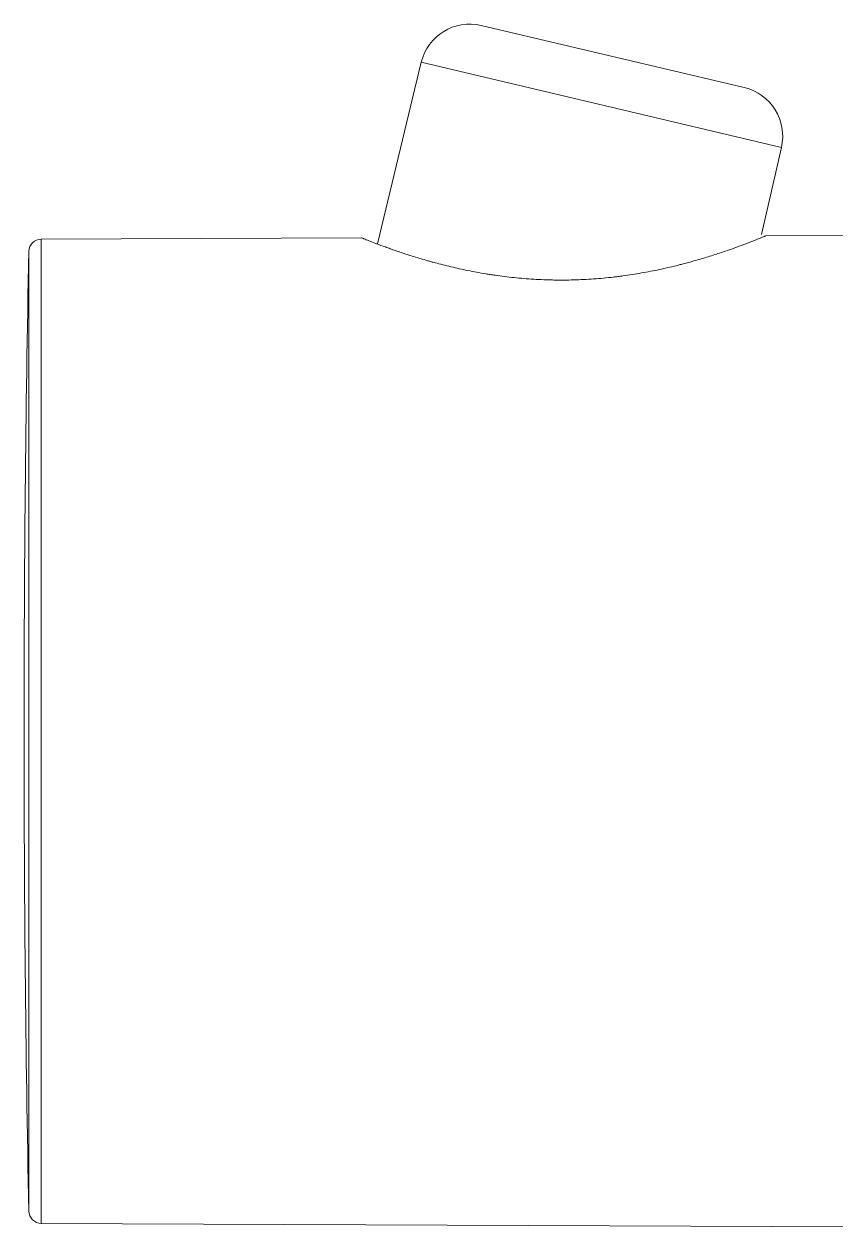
# Model space of a CAD drawing. Header units: millimetres. Extents: x 11618 to 13994, y -5897 to -2537.
# Drawn here: x 12283.62 to 12316.13, y -4184.09 to -4135.94 of the extents above; entities that cross this region are included whole.
import ezdxf

# ---------------------------------------------------------------- set-up
doc = ezdxf.new("R2010")
doc.units = ezdxf.units.MM

msp = doc.modelspace()

# ---------------------------------------------------------------- linework, layer by layer
at = {"linetype": 'Continuous', "lineweight": 18}
for p, q in [((12301.931, -4135.993), (12312.461, -4138.482)), ((12299.527, -4137.469), (12297.768, -4144.74)), ((12313.95, -4140.878), (12313.146, -4144.361)), ((12284.306, -4144.547), (12297.118, -4144.491)), ((12313.318, -4144.42), (12316.823, -4144.404)), ((12283.809, -4183.461), (12283.809, -4145.037)), ((12284.306, -4183.951), (12316.823, -4184.094))]:
    msp.add_line(p, q, dxfattribs=at)
at = {"linetype": 'Continuous', "lineweight": 13}
for p, q in [((12313.95, -4140.878), (12299.527, -4137.469)), ((12284.306, -4144.547), (12284.306, -4183.951))]:
    msp.add_line(p, q, dxfattribs=at)
at = {"linetype": 'Continuous', "lineweight": 18}
for centre, radius, start, end in [((12301.471, -4137.939), 2, 76.7, 166.4), ((13253.943, -4164.249), 970.325, 180, 181.134508), ((12284.309, -4183.451), 0.5, 181.1345, 269.7483)]:
    msp.add_arc(centre, radius, start, end, dxfattribs=at)
at = {"linetype": 'Continuous', "lineweight": 18, "extrusion": (0, 0, -1)}
for centre, radius, start, end in [((-12312.001, -4140.428), 2, 103.3, 193), ((-12284.309, -4145.047), 0.5, 1.1345, 89.7483), ((-13253.943, -4164.249), 970.325, 0, 1.134508)]:
    msp.add_arc(centre, radius, start, end, dxfattribs=at)
at = {"linetype": 'Continuous', "lineweight": 18}
msp.add_open_spline([(12313.318, -4144.42), (12313.318, -4144.42), (12313.305, -4144.425), (12313.252, -4144.447), (12313.212, -4144.463), (12313.108, -4144.506), (12313.043, -4144.532), (12312.945, -4144.571), (12312.924, -4144.579), (12312.882, -4144.596), (12312.816, -4144.622), (12312.744, -4144.65), (12312.59, -4144.709), (12312.477, -4144.752), (12312.228, -4144.845), (12312.092, -4144.894), (12311.872, -4144.972), (12311.796, -4144.999), (12311.637, -4145.053), (12311.556, -4145.08), (12311.306, -4145.163), (12311.13, -4145.219), (12310.761, -4145.333), (12310.568, -4145.389), (12310.264, -4145.474), (12310.161, -4145.502), (12310.003, -4145.543), (12309.949, -4145.557), (12309.842, -4145.585), (12309.787, -4145.598), (12309.513, -4145.666), (12309.287, -4145.718), (12308.825, -4145.816), (12308.589, -4145.862), (12308.104, -4145.947), (12307.855, -4145.986), (12307.537, -4146.029), (12307.44, -4146.042), (12307.343, -4146.054), (12307.279, -4146.062), (12307.246, -4146.065), (12307.083, -4146.084), (12306.953, -4146.098), (12306.56, -4146.134), (12306.034, -4146.172), (12305.502, -4146.187), (12305.101, -4146.189), (12304.967, -4146.188), (12304.765, -4146.185), (12304.698, -4146.184), (12304.597, -4146.181), (12304.563, -4146.18), (12304.496, -4146.177), (12304.193, -4146.167), (12303.895, -4146.148), (12303.373, -4146.105), (12303.115, -4146.078), (12302.734, -4146.031), (12302.608, -4146.014), (12302.42, -4145.986), (12302.357, -4145.977), (12302.233, -4145.958), (12302.171, -4145.948), (12301.862, -4145.897), (12301.623, -4145.852), (12301.159, -4145.758), (12300.933, -4145.708), (12300.497, -4145.605), (12300.286, -4145.551), (12300.031, -4145.482), (12299.98, -4145.468), (12299.88, -4145.441), (12299.732, -4145.399), (12299.589, -4145.357), (12299.311, -4145.275), (12299.135, -4145.22), (12298.802, -4145.112), (12298.646, -4145.06), (12298.425, -4144.984), (12298.354, -4144.959), (12298.251, -4144.922), (12298.217, -4144.91), (12298.151, -4144.887), (12298.119, -4144.875), (12297.962, -4144.818), (12297.848, -4144.776), (12297.645, -4144.699), (12297.555, -4144.664), (12297.399, -4144.603), (12297.333, -4144.577), (12297.266, -4144.55), (12297.254, -4144.545), (12297.23, -4144.536), (12297.197, -4144.523), (12297.172, -4144.513), (12297.132, -4144.496), (12297.119, -4144.491), (12297.118, -4144.491)], degree=3, knots=[0, 0, 0, 0, 0.031253, 0.031253, 0.062505, 0.062505, 0.093758, 0.093758, 0.101571, 0.101571, 0.109384, 0.125011, 0.125011, 0.156263, 0.156263, 0.187516, 0.187516, 0.203142, 0.203142, 0.218769, 0.218769, 0.250021, 0.250021, 0.281274, 0.281274, 0.296901, 0.296901, 0.304714, 0.304714, 0.312527, 0.312527, 0.34378, 0.34378, 0.375032, 0.375032, 0.406285, 0.406285, 0.414098, 0.418005, 0.418005, 0.421911, 0.421911, 0.437538, 0.437538, 0.46879, 0.500043, 0.500043, 0.515669, 0.515669, 0.523482, 0.523482, 0.527389, 0.527389, 0.531296, 0.562548, 0.562548, 0.593801, 0.593801, 0.609427, 0.609427, 0.617241, 0.617241, 0.625054, 0.625054, 0.656306, 0.656306, 0.687559, 0.687559, 0.718812, 0.718812, 0.726625, 0.726625, 0.734438, 0.750064, 0.750064, 0.781317, 0.781317, 0.81257, 0.81257, 0.828196, 0.828196, 0.836009, 0.836009, 0.843823, 0.843823, 0.875075, 0.875075, 0.906328, 0.906328, 0.937581, 0.937581, 0.945394, 0.945394, 0.953207, 0.968833, 0.968833, 1, 1, 1, 1], dxfattribs=at)

doc.saveas('drawing.dxf')
